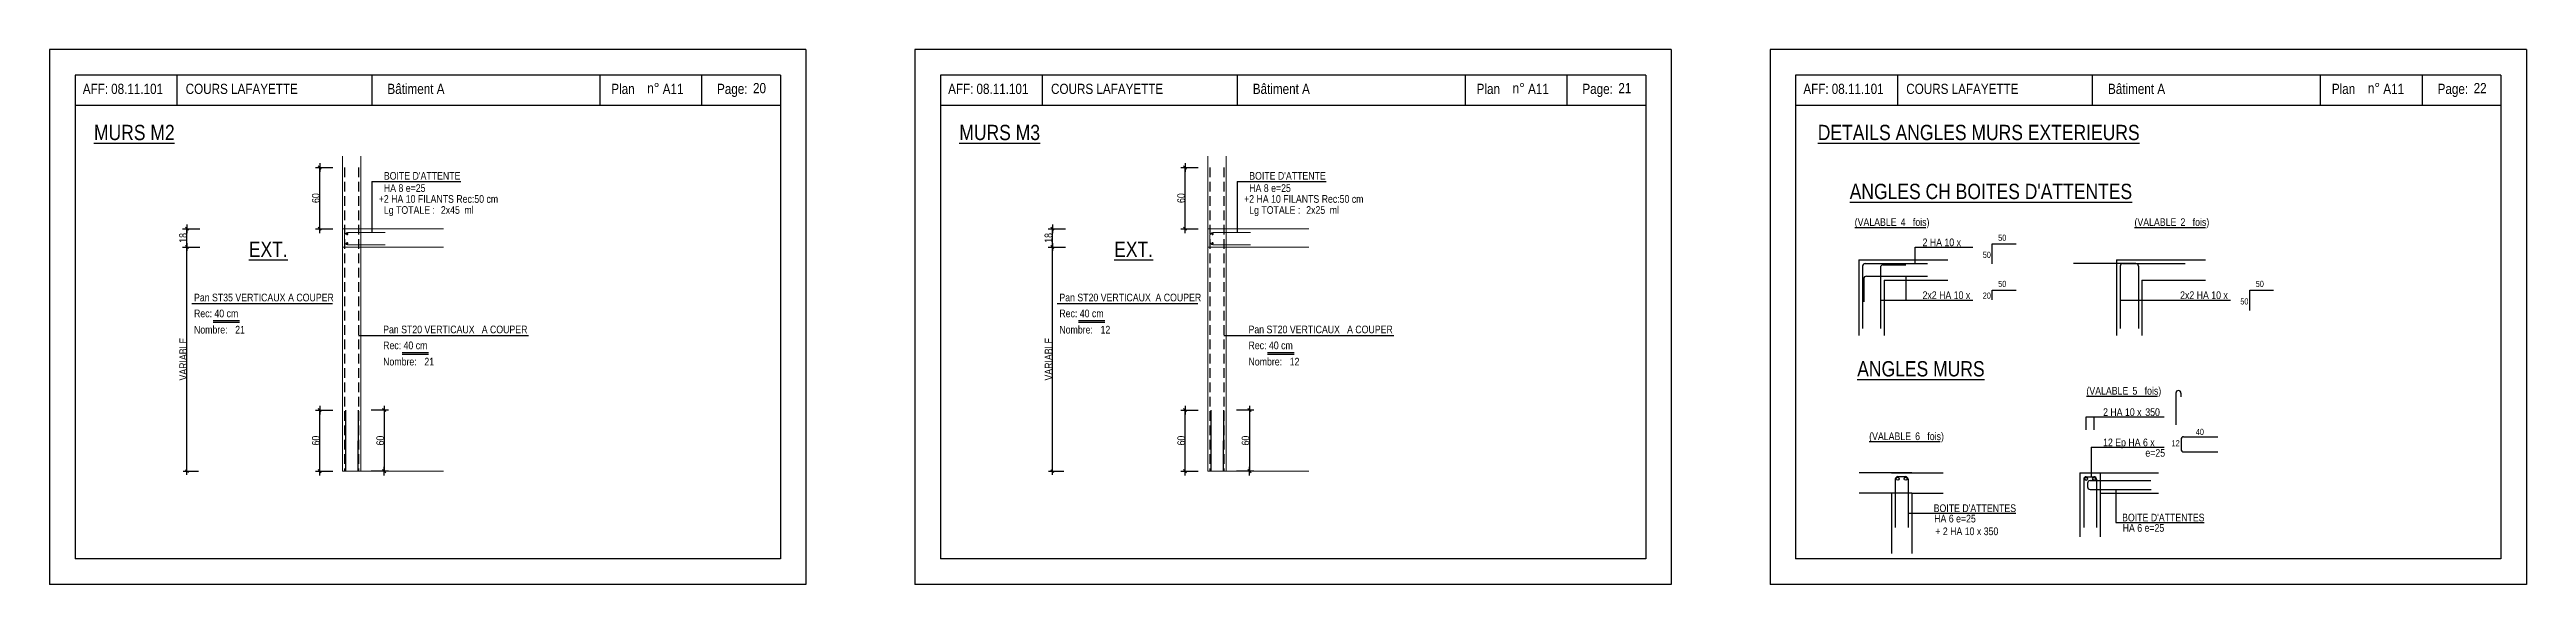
# Model space of a CAD drawing. Header units: metres. Extents: x -9927 to 45032, y -190416 to 12166.
# Drawn here: x 1219 to 6082, y -34333 to -33283 of the extents above; entities that cross this region are included whole.
import ezdxf
from ezdxf.enums import TextEntityAlignment as Align

# ---------------------------------------------------------------- set-up
doc = ezdxf.new("R2010")
doc.units = ezdxf.units.M
doc.header["$PDMODE"] = 65
doc.linetypes.add('CACHE2', pattern=[0.1875, 0.125, -0.0625])
for name, color, linetype in [('01_cote_gen', 4, 'Continuous'), ('01_fenetres', 171, 'Continuous'), ('01_linteaux', 3, 'Continuous'), ('01_sem', 42, 'Continuous'), ('01_texte', 230, 'Continuous'), ('AA_COTES', 2, 'Continuous')]:
    doc.layers.add(name, color=color, linetype=linetype)
doc.styles.add('STYLE2', font='ARIALN.TTF')
doc.dimstyles.new('JB25', dxfattribs={"dimscale": 0.1, "dimtxt": 150, "dimasz": 17, "dimexe": 0.1, "dimexo": 0.1, "dimgap": 0.09, "dimtad": 1, "dimdec": 1, "dimlfac": 0.5, "dimdsep": 46, "dimtxsty": 'STYLE2', "dimblk1": 'BOND_G', "dimblk2": 'BOND_D', "dimsah": 1, "dimcen": 1.5, "dimdle": 0.01, "dimse1": 1, "dimse2": 1, "dimclrd": 4, "dimclre": 2, "dimclrt": 5, "dimadec": 0, "dimazin": 0, "dimtfac": 2.333333, "dimtdec": 1, "dimtix": 1, "dimtmove": 2, "dimatfit": 3, "dimldrblk": 'BOND_G', "dimfxl": 1, "dimtolj": 1, "dimtzin": 0, "dimarcsym": 0})
doc.dimstyles.new('JB50', dxfattribs={"dimscale": 0.1, "dimtxt": 150, "dimasz": 15, "dimexe": 0.1, "dimexo": 0.1, "dimgap": 0.09, "dimtad": 1, "dimdec": 1, "dimdsep": 46, "dimtxsty": 'STYLE2', "dimblk1": 'BOND_G', "dimblk2": 'BOND_D', "dimsah": 1, "dimcen": 1.5, "dimdle": 0.01, "dimse1": 1, "dimse2": 1, "dimclrd": 4, "dimclre": 2, "dimclrt": 6, "dimazin": 2, "dimtfac": 2.333333, "dimtdec": 1, "dimtix": 1, "dimtmove": 2, "dimatfit": 3, "dimldrblk": 'BOND_G', "dimfxl": 1, "dimtolj": 1, "dimtzin": 0, "dimarcsym": 0})

# ---------------------------------------------------------------- blocks, each defined once
blk = doc.blocks.new('BOND_G')
at = {"layer": 'AA_COTES', "color": 0}
for p, q in [((5, 0), (-5, 0)), ((1.8, 1.8), (-1.8, -1.8)), ((0, -5), (0, 15))]:
    blk.add_line(p, q, dxfattribs=at)
blk = doc.blocks.new('BOND_D')
at = {"layer": 'AA_COTES', "color": 0}
for p, q in [((5, 0), (-5, 0)), ((-1.8, -1.8), (1.8, 1.8)), ((0, 5), (0, -15))]:
    blk.add_line(p, q, dxfattribs=at)
blk = doc.blocks.new('*D346')
at = {"layer": '01_cote_gen', "color": 4, "linetype": 'Continuous', "lineweight": -2, "transparency": 16777216}
blk.add_line((1749.8, -34108.7), (1749.8, -33992.1), dxfattribs=at)
at = {"layer": 'DEFPOINTS', "color": 0, "linetype": 'Continuous', "lineweight": 0, "transparency": 16777216}
for p in [(1749.8, -33990.4), (1825.1, -33990.4), (1819.1, -34110.4)]:
    blk.add_point(p, dxfattribs=at)
at = {"layer": '01_cote_gen', "color": 4, "linetype": 'Continuous', "lineweight": -2, "transparency": 16777216, "xscale": 1.7, "yscale": 1.7, "zscale": 1.7}
for name, p, rotation in [('BOND_D', (1749.8, -33990.4), 90), ('BOND_G', (1749.8, -34110.4), 270)]:
    blk.add_blockref(name, p, dxfattribs=dict(at, rotation=rotation))
at = {"layer": '01_cote_gen', "color": 5, "linetype": 'Continuous', "lineweight": 0, "transparency": 16777216, "insert": (1742.1, -34050.4), "char_height": 15, "attachment_point": 5, "rotation": 90, "style": 'STYLE2'}
blk.add_mtext('\\A1;60', dxfattribs=at)
blk = doc.blocks.new('*D347')
at = {"layer": '01_cote_gen', "color": 4, "linetype": 'Continuous', "lineweight": -2, "transparency": 16777216}
blk.add_line((1876.2, -33992.1), (1876.2, -34108.7), dxfattribs=at)
at = {"layer": 'DEFPOINTS', "color": 0, "linetype": 'Continuous', "lineweight": 0, "transparency": 16777216}
for p in [(1825.1, -33990.4), (1850.7, -34110.4), (1876.2, -34110.4)]:
    blk.add_point(p, dxfattribs=at)
at = {"layer": '01_cote_gen', "color": 4, "linetype": 'Continuous', "lineweight": -2, "transparency": 16777216, "xscale": 1.7, "yscale": 1.7, "zscale": 1.7}
for name, p, rotation in [('BOND_G', (1876.2, -33990.4), 90), ('BOND_D', (1876.2, -34110.4), 270)]:
    blk.add_blockref(name, p, dxfattribs=dict(at, rotation=rotation))
at = {"layer": '01_cote_gen', "color": 5, "linetype": 'Continuous', "lineweight": 0, "transparency": 16777216, "insert": (1868.6, -34050.4), "char_height": 15, "attachment_point": 5, "rotation": 90, "style": 'STYLE2'}
blk.add_mtext('\\A1;60', dxfattribs=at)
blk = doc.blocks.new('*D348')
at = {"layer": '01_cote_gen', "color": 4, "linetype": 'Continuous', "lineweight": -2, "transparency": 16777216}
blk.add_line((1749.8, -33632.7), (1749.8, -33516.1), dxfattribs=at)
at = {"layer": 'DEFPOINTS', "color": 0, "linetype": 'Continuous', "lineweight": 0, "transparency": 16777216}
for p in [(1749.8, -33514.4), (1833.4, -33514.4), (1829.4, -33634.4)]:
    blk.add_point(p, dxfattribs=at)
at = {"layer": '01_cote_gen', "color": 4, "linetype": 'Continuous', "lineweight": -2, "transparency": 16777216, "xscale": 1.7, "yscale": 1.7, "zscale": 1.7}
for name, p, rotation in [('BOND_D', (1749.8, -33514.4), 90), ('BOND_G', (1749.8, -33634.4), 270)]:
    blk.add_blockref(name, p, dxfattribs=dict(at, rotation=rotation))
at = {"layer": '01_cote_gen', "color": 5, "linetype": 'Continuous', "lineweight": 0, "transparency": 16777216, "insert": (1742.1, -33574.4), "char_height": 15, "attachment_point": 5, "rotation": 90, "style": 'STYLE2'}
blk.add_mtext('\\A1;60', dxfattribs=at)
blk = doc.blocks.new('*D349')
at = {"layer": '01_cote_gen', "color": 4, "linetype": 'Continuous', "lineweight": -2, "transparency": 16777216}
blk.add_line((1489.1, -33668.7), (1489.1, -33636.1), dxfattribs=at)
at = {"layer": 'DEFPOINTS', "color": 0, "linetype": 'Continuous', "lineweight": 0, "transparency": 16777216}
for p in [(1489.1, -33634.4), (1602.6, -33634.4), (1602.6, -33670.4)]:
    blk.add_point(p, dxfattribs=at)
at = {"layer": '01_cote_gen', "color": 4, "linetype": 'Continuous', "lineweight": -2, "transparency": 16777216, "xscale": 1.7, "yscale": 1.7, "zscale": 1.7}
for name, p, rotation in [('BOND_D', (1489.1, -33634.4), 90), ('BOND_G', (1489.1, -33670.4), 270)]:
    blk.add_blockref(name, p, dxfattribs=dict(at, rotation=rotation))
at = {"layer": '01_cote_gen', "color": 5, "linetype": 'Continuous', "lineweight": 0, "transparency": 16777216, "insert": (1481.4, -33652.4), "char_height": 15, "attachment_point": 5, "rotation": 90, "style": 'STYLE2'}
blk.add_mtext('\\A1;18', dxfattribs=at)
blk = doc.blocks.new('*D350')
at = {"layer": '01_cote_gen', "color": 4, "linetype": 'Continuous', "lineweight": -2, "transparency": 16777216}
blk.add_line((1489.1, -34108.9), (1489.1, -33671.9), dxfattribs=at)
at = {"layer": 'DEFPOINTS', "color": 0, "linetype": 'Continuous', "lineweight": 0, "transparency": 16777216}
for p in [(1489.1, -33670.4), (1770.5, -33670.4), (1717.6, -34110.4)]:
    blk.add_point(p, dxfattribs=at)
at = {"layer": '01_cote_gen', "color": 4, "linetype": 'Continuous', "lineweight": -2, "transparency": 16777216, "xscale": 1.5, "yscale": 1.5, "zscale": 1.5}
for name, p, rotation in [('BOND_D', (1489.1, -33670.4), 90), ('BOND_G', (1489.1, -34110.4), 270)]:
    blk.add_blockref(name, p, dxfattribs=dict(at, rotation=rotation))
at = {"layer": '01_cote_gen', "color": 6, "linetype": 'Continuous', "lineweight": 0, "transparency": 16777216, "insert": (1481.6, -33890.4), "char_height": 15, "attachment_point": 5, "rotation": 90, "style": 'STYLE2'}
blk.add_mtext('\\A1;VARIABLE', dxfattribs=at)
blk = doc.blocks.new('*D351')
at = {"layer": '01_cote_gen', "color": 4, "linetype": 'Continuous', "lineweight": -2, "transparency": 16777216}
blk.add_line((3448.8, -34108.7), (3448.8, -33992.1), dxfattribs=at)
at = {"layer": 'DEFPOINTS', "color": 0, "linetype": 'Continuous', "lineweight": 0, "transparency": 16777216}
for p in [(3448.8, -33990.4), (3524.1, -33990.4), (3518.1, -34110.4)]:
    blk.add_point(p, dxfattribs=at)
at = {"layer": '01_cote_gen', "color": 4, "linetype": 'Continuous', "lineweight": -2, "transparency": 16777216, "xscale": 1.7, "yscale": 1.7, "zscale": 1.7}
for name, p, rotation in [('BOND_D', (3448.8, -33990.4), 90), ('BOND_G', (3448.8, -34110.4), 270)]:
    blk.add_blockref(name, p, dxfattribs=dict(at, rotation=rotation))
at = {"layer": '01_cote_gen', "color": 5, "linetype": 'Continuous', "lineweight": 0, "transparency": 16777216, "insert": (3441.2, -34050.4), "char_height": 15, "attachment_point": 5, "rotation": 90, "style": 'STYLE2'}
blk.add_mtext('\\A1;60', dxfattribs=at)
blk = doc.blocks.new('*D352')
at = {"layer": '01_cote_gen', "color": 4, "linetype": 'Continuous', "lineweight": -2, "transparency": 16777216}
blk.add_line((3575.3, -33992.1), (3575.3, -34108.7), dxfattribs=at)
at = {"layer": 'DEFPOINTS', "color": 0, "linetype": 'Continuous', "lineweight": 0, "transparency": 16777216}
for p in [(3524.1, -33990.4), (3549.7, -34110.4), (3575.3, -34110.4)]:
    blk.add_point(p, dxfattribs=at)
at = {"layer": '01_cote_gen', "color": 4, "linetype": 'Continuous', "lineweight": -2, "transparency": 16777216, "xscale": 1.7, "yscale": 1.7, "zscale": 1.7}
for name, p, rotation in [('BOND_G', (3575.3, -33990.4), 90), ('BOND_D', (3575.3, -34110.4), 270)]:
    blk.add_blockref(name, p, dxfattribs=dict(at, rotation=rotation))
at = {"layer": '01_cote_gen', "color": 5, "linetype": 'Continuous', "lineweight": 0, "transparency": 16777216, "insert": (3567.6, -34050.4), "char_height": 15, "attachment_point": 5, "rotation": 90, "style": 'STYLE2'}
blk.add_mtext('\\A1;60', dxfattribs=at)
blk = doc.blocks.new('*D353')
at = {"layer": '01_cote_gen', "color": 4, "linetype": 'Continuous', "lineweight": -2, "transparency": 16777216}
blk.add_line((3448.8, -33632.7), (3448.8, -33516.1), dxfattribs=at)
at = {"layer": 'DEFPOINTS', "color": 0, "linetype": 'Continuous', "lineweight": 0, "transparency": 16777216}
for p in [(3448.8, -33514.4), (3532.5, -33514.4), (3528.5, -33634.4)]:
    blk.add_point(p, dxfattribs=at)
at = {"layer": '01_cote_gen', "color": 4, "linetype": 'Continuous', "lineweight": -2, "transparency": 16777216, "xscale": 1.7, "yscale": 1.7, "zscale": 1.7}
for name, p, rotation in [('BOND_D', (3448.8, -33514.4), 90), ('BOND_G', (3448.8, -33634.4), 270)]:
    blk.add_blockref(name, p, dxfattribs=dict(at, rotation=rotation))
at = {"layer": '01_cote_gen', "color": 5, "linetype": 'Continuous', "lineweight": 0, "transparency": 16777216, "insert": (3441.2, -33574.4), "char_height": 15, "attachment_point": 5, "rotation": 90, "style": 'STYLE2'}
blk.add_mtext('\\A1;60', dxfattribs=at)
blk = doc.blocks.new('*D354')
at = {"layer": '01_cote_gen', "color": 4, "linetype": 'Continuous', "lineweight": -2, "transparency": 16777216}
blk.add_line((3188.2, -33668.7), (3188.2, -33636.1), dxfattribs=at)
at = {"layer": 'DEFPOINTS', "color": 0, "linetype": 'Continuous', "lineweight": 0, "transparency": 16777216}
for p in [(3188.2, -33634.4), (3301.6, -33634.4), (3301.6, -33670.4)]:
    blk.add_point(p, dxfattribs=at)
at = {"layer": '01_cote_gen', "color": 4, "linetype": 'Continuous', "lineweight": -2, "transparency": 16777216, "xscale": 1.7, "yscale": 1.7, "zscale": 1.7}
for name, p, rotation in [('BOND_D', (3188.2, -33634.4), 90), ('BOND_G', (3188.2, -33670.4), 270)]:
    blk.add_blockref(name, p, dxfattribs=dict(at, rotation=rotation))
at = {"layer": '01_cote_gen', "color": 5, "linetype": 'Continuous', "lineweight": 0, "transparency": 16777216, "insert": (3180.5, -33652.4), "char_height": 15, "attachment_point": 5, "rotation": 90, "style": 'STYLE2'}
blk.add_mtext('\\A1;18', dxfattribs=at)
blk = doc.blocks.new('*D355')
at = {"layer": '01_cote_gen', "color": 4, "linetype": 'Continuous', "lineweight": -2, "transparency": 16777216}
blk.add_line((3188.2, -34108.9), (3188.2, -33671.9), dxfattribs=at)
at = {"layer": 'DEFPOINTS', "color": 0, "linetype": 'Continuous', "lineweight": 0, "transparency": 16777216}
for p in [(3188.2, -33670.4), (3469.6, -33670.4), (3416.7, -34110.4)]:
    blk.add_point(p, dxfattribs=at)
at = {"layer": '01_cote_gen', "color": 4, "linetype": 'Continuous', "lineweight": -2, "transparency": 16777216, "xscale": 1.5, "yscale": 1.5, "zscale": 1.5}
for name, p, rotation in [('BOND_D', (3188.2, -33670.4), 90), ('BOND_G', (3188.2, -34110.4), 270)]:
    blk.add_blockref(name, p, dxfattribs=dict(at, rotation=rotation))
at = {"layer": '01_cote_gen', "color": 6, "linetype": 'Continuous', "lineweight": 0, "transparency": 16777216, "insert": (3180.7, -33890.4), "char_height": 15, "attachment_point": 5, "rotation": 90, "style": 'STYLE2'}
blk.add_mtext('\\A1;VARIABLE', dxfattribs=at)

msp = doc.modelspace()

# ---------------------------------------------------------------- linework, layer by layer
at = {"layer": '01_fenetres', "ltscale": 30}
for p, q in [((1269.26, -33332.77), (1269.26, -34282.77)), ((2654.26, -33332.77), (1269.26, -33332.77)), ((1469.26, -33332.77), (1469.26, -33392.77)), ((1851.76, -33332.77), (1851.76, -33392.77)), ((2300.12, -33392.77), (2300.12, -33332.77)), ((2500.12, -33392.77), (2500.12, -33332.77)), ((2654.26, -33332.77), (2654.26, -34282.77)), ((2968.3, -33332.77), (2968.3, -34282.77)), ((4353.3, -33332.77), (2968.3, -33332.77)), ((3168.3, -33332.77), (3168.3, -33392.77)), ((3550.8, -33332.77), (3550.8, -33392.77)), ((3999.17, -33392.77), (3999.17, -33332.77)), ((4199.17, -33392.77), (4199.17, -33332.77)), ((4353.3, -33332.77), (4353.3, -34282.77)), ((4647.49, -33332.77), (4647.49, -34282.77)), ((4647.49, -33332.77), (4647.49, -34282.77)), ((4647.49, -33332.77), (4647.49, -34282.77)), ((6032.49, -33332.77), (4647.49, -33332.77)), ((4847.49, -33332.77), (4847.49, -33392.77)), ((5229.99, -33332.77), (5229.99, -33392.77)), ((5678.36, -33392.77), (5678.36, -33332.77)), ((5878.36, -33392.77), (5878.36, -33332.77)), ((6032.49, -33332.77), (6032.49, -34282.77)), ((2654.26, -33392.77), (1269.26, -33392.77)), ((4353.3, -33392.77), (2968.3, -33392.77)), ((6032.49, -33392.77), (4647.49, -33392.77)), ((2654.26, -34282.77), (1269.26, -34282.77)), ((4353.3, -34282.77), (2968.3, -34282.77)), ((6032.49, -34282.77), (4647.49, -34282.77))]:
    msp.add_line(p, q, dxfattribs=at)
at = {"layer": '01_linteaux', "linetype": 'Continuous'}
for p, q in [((5033.63, -33703.17), (5033.63, -33664.43)), ((5033.63, -33664.43), (5080.27, -33664.43)), ((4779.03, -33707.74), (4779.03, -33830.6)), ((4781.39, -33732.74), (4781.39, -33777.74)), ((4784.03, -33702.74), (4906.39, -33702.74)), ((4786.39, -33727.74), (4906.39, -33727.74)), ((4814.03, -33710.6), (4814.03, -33830.6)), ((4819.03, -33705.6), (4864.03, -33705.6)), ((5315.61, -33702.74), (5193.25, -33702.74)), ((5284.75, -33707.74), (5284.75, -33830.6)), ((5289.75, -33702.74), (5412.11, -33702.74)), ((5320.61, -33707.74), (5320.61, -33830.6)), ((5033.63, -33773.98), (5033.63, -33755.1)), ((5033.63, -33755.1), (5080.27, -33755.1)), ((5539.35, -33795.12), (5539.35, -33755.1)), ((5539.35, -33755.1), (5585.99, -33755.1)), ((5394.1, -33957.04), (5394.1, -34019.21)), ((5404.1, -33957.04), (5404.1, -33964.45)), ((5404.21, -34047.9), (5404.21, -34067.51)), ((5409.21, -34042.9), (5476.79, -34042.9)), ((5409.21, -34072.51), (5476.79, -34072.51)), ((4875.79, -34113.56), (4772.36, -34113.56)), ((4835.79, -34113.56), (4937.52, -34113.56)), ((4843.29, -34126.06), (4843.29, -34221.06)), ((4848.29, -34121.06), (4863.29, -34121.06)), ((4868.29, -34126.06), (4868.29, -34221.06)), ((5205.76, -34113.74), (5205.76, -34239.45)), ((5205.76, -34113.74), (5360.2, -34113.74)), ((5213.26, -34126.24), (5213.26, -34221.24)), ((5218.26, -34121.24), (5233.26, -34121.24)), ((5220.76, -34134.01), (5220.76, -34141.24)), ((5225.76, -34129.01), (5344.83, -34129.01)), ((5238.26, -34126.24), (5238.26, -34221.24)), ((5245.76, -34113.74), (5245.76, -34239.45)), ((4875.79, -34153.56), (4772.36, -34153.56)), ((4835.79, -34153.56), (4835.79, -34272.12)), ((4875.79, -34153.56), (4875.79, -34272.12)), ((4875.79, -34153.56), (4937.52, -34153.56)), ((5225.76, -34146.24), (5345.76, -34146.24)), ((5245.76, -34153.74), (5360.2, -34153.74))]:
    msp.add_line(p, q, dxfattribs=at)
for centre in [(4847.96, -34125.38), (4863.63, -34125.38), (5217.93, -34125.56), (5233.6, -34125.56)]:
    msp.add_circle(centre, 3, dxfattribs=at)
for centre, start, end in [((4784.03, -33707.74), 90, 180), ((4786.39, -33732.74), 90, 180), ((4819.03, -33710.6), 90, 180), ((5289.75, -33707.74), 90, 180), ((5315.61, -33707.74), 0, 90), ((5399.1, -33957.04), 90, 180), ((5399.1, -33957.04), 0, 90), ((5409.21, -34047.9), 90, 180), ((5409.21, -34067.51), 180, 270), ((4848.29, -34126.06), 90, 180), ((4863.29, -34126.06), 0, 90), ((5218.26, -34126.24), 90, 180), ((5225.76, -34134.01), 90, 180), ((5233.26, -34126.24), 0, 90), ((5225.76, -34141.24), 180, 270)]:
    msp.add_arc(centre, 5, start, end, dxfattribs=at)
at = {"layer": '01_sem', "color": 2, "lineweight": 0, "ltscale": 7}
for p, q in [((1794.14, -33491.75), (1794.14, -34110.43)), ((1830.14, -33491.75), (1830.14, -34110.43)), ((3493.19, -33491.75), (3493.19, -34110.43)), ((3529.19, -33491.75), (3529.19, -34110.43)), ((1794.14, -33634.43), (1992.57, -33634.43)), ((1798.49, -33647.98), (1798.49, -33659.98)), ((1804.49, -33641.98), (1878.49, -33641.98)), ((3493.19, -33634.43), (3691.62, -33634.43)), ((3497.54, -33647.98), (3497.54, -33659.98)), ((3503.54, -33641.98), (3577.54, -33641.98)), ((1794.14, -33670.43), (1992.57, -33670.43)), ((1804.49, -33665.98), (1878.49, -33665.98)), ((3493.19, -33670.43), (3691.62, -33670.43)), ((3503.54, -33665.98), (3577.54, -33665.98)), ((1794.14, -34110.43), (1992.57, -34110.43)), ((3493.19, -34110.43), (3691.62, -34110.43))]:
    msp.add_line(p, q, dxfattribs=at)
at = {"layer": '01_sem', "color": 2, "lineweight": 0, "ltscale": 7, "const_width": 2.5, "flags": 128}
for points in [[(1802.38, -33644.81, 1), (1804.88, -33644.81, 1)], [(3501.43, -33644.81, 1), (3503.93, -33644.81, 1)], [(1802.38, -33663.15, -1), (1804.88, -33663.15, -1)], [(3501.43, -33663.15, -1), (3503.93, -33663.15, -1)]]:
    msp.add_lwpolyline(points, format="xyb", close=True, dxfattribs=at)
at = {"layer": '01_sem', "color": 2, "lineweight": 0, "ltscale": 7}
for centre, start, end in [((1804.49, -33647.98), 90, 180), ((3503.54, -33647.98), 90, 180), ((1804.49, -33659.98), 180, 270), ((3503.54, -33659.98), 180, 270)]:
    msp.add_arc(centre, 6, start, end, dxfattribs=at)
at = {"layer": '01_texte', "ltscale": 30}
for p, q in [((1219.26, -33282.77), (1219.26, -34332.77)), ((2704.26, -33282.77), (1219.26, -33282.77)), ((2704.26, -33282.77), (2704.26, -34332.77)), ((2918.3, -33282.77), (2918.3, -34332.77)), ((4403.3, -33282.77), (2918.3, -33282.77)), ((4403.3, -33282.77), (4403.3, -34332.77)), ((4597.49, -33282.77), (4597.49, -34332.77)), ((6082.49, -33282.77), (4597.49, -33282.77)), ((6082.49, -33282.77), (6082.49, -34332.77)), ((6082.49, -33282.77), (6082.49, -34332.77)), ((1800.14, -33990.43), (1800.14, -34110.43)), ((1825.08, -33990.43), (1824.42, -34110.43)), ((3499.19, -33990.43), (3499.19, -34110.43)), ((3524.13, -33990.43), (3523.47, -34110.43)), ((2704.26, -34332.77), (1219.26, -34332.77)), ((4403.3, -34332.77), (2918.3, -34332.77)), ((6082.49, -34332.77), (4597.49, -34332.77))]:
    msp.add_line(p, q, dxfattribs=at)
at = {"layer": '01_texte', "linetype": 'CACHE2', "ltscale": 150}
for p, q in [((1798.14, -33514.43), (1798.14, -34110.43)), ((1826.14, -33514.43), (1826.14, -34110.43)), ((3497.19, -33514.43), (3497.19, -34110.43)), ((3525.19, -33514.43), (3525.19, -34110.43))]:
    msp.add_line(p, q, dxfattribs=at)
at = {"layer": '01_texte'}
for p, q in [((1851.98, -33542.07), (2026.77, -33542.07)), ((1851.98, -33542.07), (1851.98, -33641.98)), ((3551.03, -33542.07), (3725.82, -33542.07)), ((3551.03, -33542.07), (3551.03, -33641.98)), ((4771.53, -33695.24), (4771.53, -33844.04)), ((4771.53, -33695.24), (4946.36, -33695.24)), ((4882.27, -33702.74), (4882.27, -33670.79)), ((4882.27, -33670.79), (4995.4, -33670.79)), ((5277.25, -33695.24), (5277.25, -33844.04)), ((5277.25, -33695.24), (5452.08, -33695.24)), ((4821.53, -33735.24), (4821.53, -33844.04)), ((4821.53, -33735.24), (4946.36, -33735.24)), ((4863.67, -33727.74), (4863.67, -33774.48)), ((5327.25, -33735.24), (5327.25, -33844.04)), ((5327.25, -33735.24), (5452.08, -33735.24)), ((1498.4, -33781.11), (1774.51, -33781.11)), ((3197.45, -33781.11), (3473.56, -33781.11)), ((4814.03, -33774.48), (4995.4, -33774.48)), ((5284.75, -33774.48), (5501.12, -33774.48)), ((1592.25, -33815.29), (1540.49, -33815.29)), ((1592.25, -33818.6), (1540.49, -33818.6)), ((1826.14, -33843.84), (2159.69, -33843.84)), ((3291.3, -33815.29), (3239.54, -33815.29)), ((3291.3, -33818.6), (3239.54, -33818.6)), ((3525.19, -33843.84), (3858.74, -33843.84)), ((1963.62, -33878.02), (1911.86, -33878.02)), ((1963.62, -33881.33), (1911.86, -33881.33)), ((3662.66, -33878.02), (3610.91, -33878.02)), ((3662.66, -33881.33), (3610.91, -33881.33)), ((5218.05, -34029.08), (5218.05, -34004.06)), ((5218.05, -34004.06), (5371.02, -34004.06)), ((5233.46, -34029.08), (5233.46, -34004.06)), ((5227.64, -34063.5), (5371.02, -34063.5)), ((5227.64, -34063.5), (5227.64, -34121.24)), ((5276.49, -34146.24), (5276.49, -34210.93)), ((4868.29, -34192.62), (5079.62, -34192.62)), ((5276.49, -34210.93), (5449.59, -34210.93))]:
    msp.add_line(p, q, dxfattribs=at)

# ---------------------------------------------------------------- texts
at = {"layer": '01_texte', "style": 'STYLE2'}
for s, height, p in [('AFF:', 20, (1284.55, -33369.92)), ('08.11.101', 20, (1340.22, -33369.92)), ('COURS LAFAYETTE', 20, (1486.6, -33369.92)), ('Bâtiment A', 20, (1882.7, -33369.92)), ('Plan', 20, (2322.17, -33369.92)), ('n%%D', 20, (2392.85, -33368.48)), ('A11', 20, (2423.2, -33369.92)), ('Page:', 20, (2529.84, -33369.92)), ('20', 20, (2600.52, -33368.48)), ('AFF:', 20, (2983.6, -33369.92)), ('08.11.101', 20, (3039.26, -33369.92)), ('COURS LAFAYETTE', 20, (3185.65, -33369.92)), ('Bâtiment A', 20, (3581.75, -33369.92)), ('Plan', 20, (4021.22, -33369.92)), ('n%%D', 20, (4091.9, -33368.48)), ('A11', 20, (4122.25, -33369.92)), ('Page:', 20, (4228.89, -33369.92)), ('21', 20, (4299.57, -33368.48)), ('AFF:', 20, (4662.79, -33369.92)), ('08.11.101', 20, (4718.45, -33369.92)), ('COURS LAFAYETTE', 20, (4864.84, -33369.92)), ('Bâtiment A', 20, (5260.94, -33369.92)), ('Plan', 20, (5700.4, -33369.92)), ('n%%D', 20, (5771.09, -33368.48)), ('A11', 20, (5801.43, -33369.92)), ('Page:', 20, (5908.07, -33369.92)), ('22', 20, (5978.76, -33368.48)), ("BOITE D'ATTENTE", 15, (1875.7, -33538.2)), ('HA 8 e=25', 15, (1875.7, -33562.2)), ("BOITE D'ATTENTE", 15, (3574.75, -33538.2)), ('HA 8 e=25', 15, (3574.75, -33562.2)), ("%%UANGLES CH BOITES D'ATTENTES", 30, (4753.69, -33576.28)), ('+2 HA 10 FILANTS Rec:50 cm', 15, (1865.62, -33583.55)), ('Lg TOTALE :', 15, (1875.7, -33605.25)), ('2x45', 15, (1987.6, -33605.25)), ('ml', 15, (2033.77, -33605.25)), ('+2 HA 10 FILANTS Rec:50 cm', 15, (3564.67, -33583.55)), ('Lg TOTALE :', 15, (3574.75, -33605.25)), ('2x25', 15, (3686.65, -33605.25)), ('ml', 15, (3732.82, -33605.25)), ('%%U(VALABLE            ', 15, (4763.59, -33628.99)), ('4', 15, (4853.87, -33628.99)), ('fois)', 15, (4877.84, -33628.99)), ('2 HA 10 x', 15, (4896.81, -33668.77)), ('50', 12, (5045.25, -33658.18)), ('%%U(VALABLE            ', 15, (5312.94, -33628.99)), ('2', 15, (5403.23, -33628.99)), ('fois)', 15, (5427.19, -33628.99)), ('50', 12, (5015, -33691.77)), ('50', 12, (5045.25, -33748.85)), ('50', 12, (5550.97, -33748.85)), ('Pan ST35 VERTICAUX', 15, (1502.91, -33776.99)), ('Rec: 40 cm', 15, (1502.91, -33808.27)), ('A COUPER', 15, (1687.67, -33776.99)), ('Pan ST20 VERTICAUX', 15, (3201.96, -33776.99)), ('Rec: 40 cm', 15, (3201.96, -33808.27)), ('A COUPER', 15, (3390.71, -33776.99)), ('2x2 HA 10 x', 15, (4896.81, -33772.45)), ('20', 12, (5015, -33771.82)), ('2x2 HA 10 x', 15, (5402.53, -33772.45)), ('50', 12, (5520.72, -33783.15)), ('Nombre:', 15, (1502.91, -33840.18)), ('21', 15, (1583.76, -33840.18)), ('Pan ST20 VERTICAUX', 15, (1874.28, -33839.72)), ('A COUPER', 15, (2067.84, -33839.72)), ('Nombre:', 15, (3201.96, -33840.18)), ('12', 15, (3282.81, -33840.18)), ('Pan ST20 VERTICAUX', 15, (3573.33, -33839.72)), ('A COUPER', 15, (3766.89, -33839.72)), ('Rec: 40 cm', 15, (1874.28, -33871)), ('Nombre:', 15, (1874.28, -33902.91)), ('21', 15, (1955.13, -33902.91)), ('Rec: 40 cm', 15, (3573.33, -33871)), ('Nombre:', 15, (3573.33, -33902.91)), ('12', 15, (3654.18, -33902.91)), ('%%UANGLES MURS', 30, (4768.53, -33924.42)), ('%%U(VALABLE            ', 15, (5218.6, -33960.18)), ('5', 15, (5308.89, -33960.18)), ('fois)', 15, (5332.85, -33960.18)), ('2 HA 10 x', 15, (5251.2, -34002.03)), ('350', 15, (5334.1, -34002.03)), ('%%U(VALABLE            ', 15, (4791.97, -34049.38)), ('6', 15, (4882.26, -34049.38)), ('fois)', 15, (4906.22, -34049.38)), ('40', 12, (5433.27, -34039.35)), ('12 Ep HA 6 x', 15, (5251.2, -34061.47)), ('e=25', 15, (5334.27, -34081.95)), ('12', 12, (5385.75, -34061.56))]:
    msp.add_text(s, height=height, dxfattribs=at).set_placement(p)
for s, p in [('%%UMURS M2', (1385.7, -33445.53)), ('%%UMURS M3', (3084.74, -33445.53)), ('%%UDETAILS ANGLES MURS EXTERIEURS', (5006.98, -33445.53)), ('%%UEXT.', (1648.69, -33674.77)), ('%%UEXT.', (3347.74, -33674.77))]:
    msp.add_text(s, height=30, dxfattribs=at).set_placement(p, align=Align.MIDDLE)
for s, p in [("BOITE D'ATTENTES", (5080.38, -34190.6)), ('HA 6 e=25', (5001.32, -34210.99)), ('+ 2 HA 10 x 350', (5045.52, -34235.92)), ("BOITE D'ATTENTES", (5450.35, -34208.91)), ('HA 6 e=25', (5371.29, -34229.31))]:
    msp.add_text(s, height=15, dxfattribs=at).set_placement(p, align=Align.RIGHT)

# ---------------------------------------------------------------- dimensions: what is measured, and where the dimension line sits
at = {"layer": '01_cote_gen', "linetype": 'Continuous', "lineweight": 0}
for base, p1, p2, picture, middle in [((1749.77, -33514.43), (1829.45, -33634.43), (1833.45, -33514.43), '*D348', (1742.1, -33574.43)), ((3448.82, -33514.43), (3528.5, -33634.43), (3532.5, -33514.43), '*D353', (3441.15, -33574.43)), ((1489.11, -33634.43), (1602.56, -33670.43), (1602.56, -33634.43), '*D349', (1481.45, -33652.43)), ((3188.16, -33634.43), (3301.6, -33670.43), (3301.6, -33634.43), '*D354', (3180.5, -33652.43)), ((1749.77, -33990.43), (1819.08, -34110.43), (1825.08, -33990.43), '*D346', (1742.1, -34050.43)), ((1876.22, -34110.43), (1825.08, -33990.43), (1850.65, -34110.43), '*D347', (1868.55, -34050.43)), ((3448.82, -33990.43), (3518.13, -34110.43), (3524.13, -33990.43), '*D351', (3441.15, -34050.43)), ((3575.27, -34110.43), (3524.13, -33990.43), (3549.7, -34110.43), '*D352', (3567.6, -34050.43))]:
    dim = msp.add_linear_dim(base=base, p1=p1, p2=p2, angle=90, dimstyle='JB25', dxfattribs=at)
    dim.commit()
    dim.dimension.update_dxf_attribs({"geometry": picture, "text_midpoint": middle})
for base, p1, p2, picture, middle in [((1489.11, -33670.43), (1717.64, -34110.43), (1770.51, -33670.43), '*D350', (1481.61, -33890.43)), ((3188.16, -33670.43), (3416.69, -34110.43), (3469.56, -33670.43), '*D355', (3180.65, -33890.43))]:
    dim = msp.add_linear_dim(base=base, p1=p1, p2=p2, angle=90, text='VARIABLE', dimstyle='JB50', dxfattribs=at)
    dim.commit()
    dim.dimension.update_dxf_attribs({"geometry": picture, "text_midpoint": middle})

doc.saveas('drawing.dxf')
